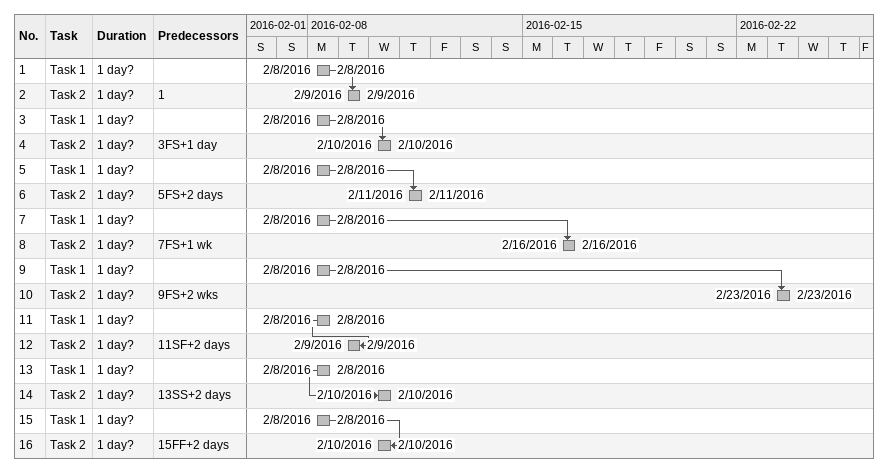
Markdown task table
| ID | Task | Duration | Start | Finish | Predecessors |
|---|---|---|---|---|---|
| 1 | Task 1 | 1d? | 2016-02-08 | 2016-02-08 |  |
| 2 | Task 2 | 1d? | 2016-02-09 | 2016-02-09 | 1 |
| 3 | Task 1 | 1d? | 2016-02-08 | 2016-02-08 |  |
| 4 | Task 2 | 1d? | 2016-02-10 | 2016-02-10 | 3FS+1d |
| 5 | Task 1 | 1d? | 2016-02-08 | 2016-02-08 |  |
| 6 | Task 2 | 1d? | 2016-02-11 | 2016-02-11 | 5FS+2d |
| 7 | Task 1 | 1d? | 2016-02-08 | 2016-02-08 |  |
| 8 | Task 2 | 1d? | 2016-02-16 | 2016-02-16 | 7FS+1w |
| 9 | Task 1 | 1d? | 2016-02-08 | 2016-02-08 |  |
| 10 | Task 2 | 1d? | 2016-02-23 | 2016-02-23 | 9FS+2w |
| 11 | Task 1 | 1d? | 2016-02-08 | 2016-02-08 |  |
| 12 | Task 2 | 1d? | 2016-02-09 | 2016-02-09 | 11SF+2d |
| 13 | Task 1 | 1d? | 2016-02-08 | 2016-02-08 |  |
| 14 | Task 2 | 1d? | 2016-02-10 | 2016-02-10 | 13SS+2d |
| 15 | Task 1 | 1d? | 2016-02-08 | 2016-02-08 |  |
| 16 | Task 2 | 1d? | 2016-02-10 | 2016-02-10 | 15FF+2d |
